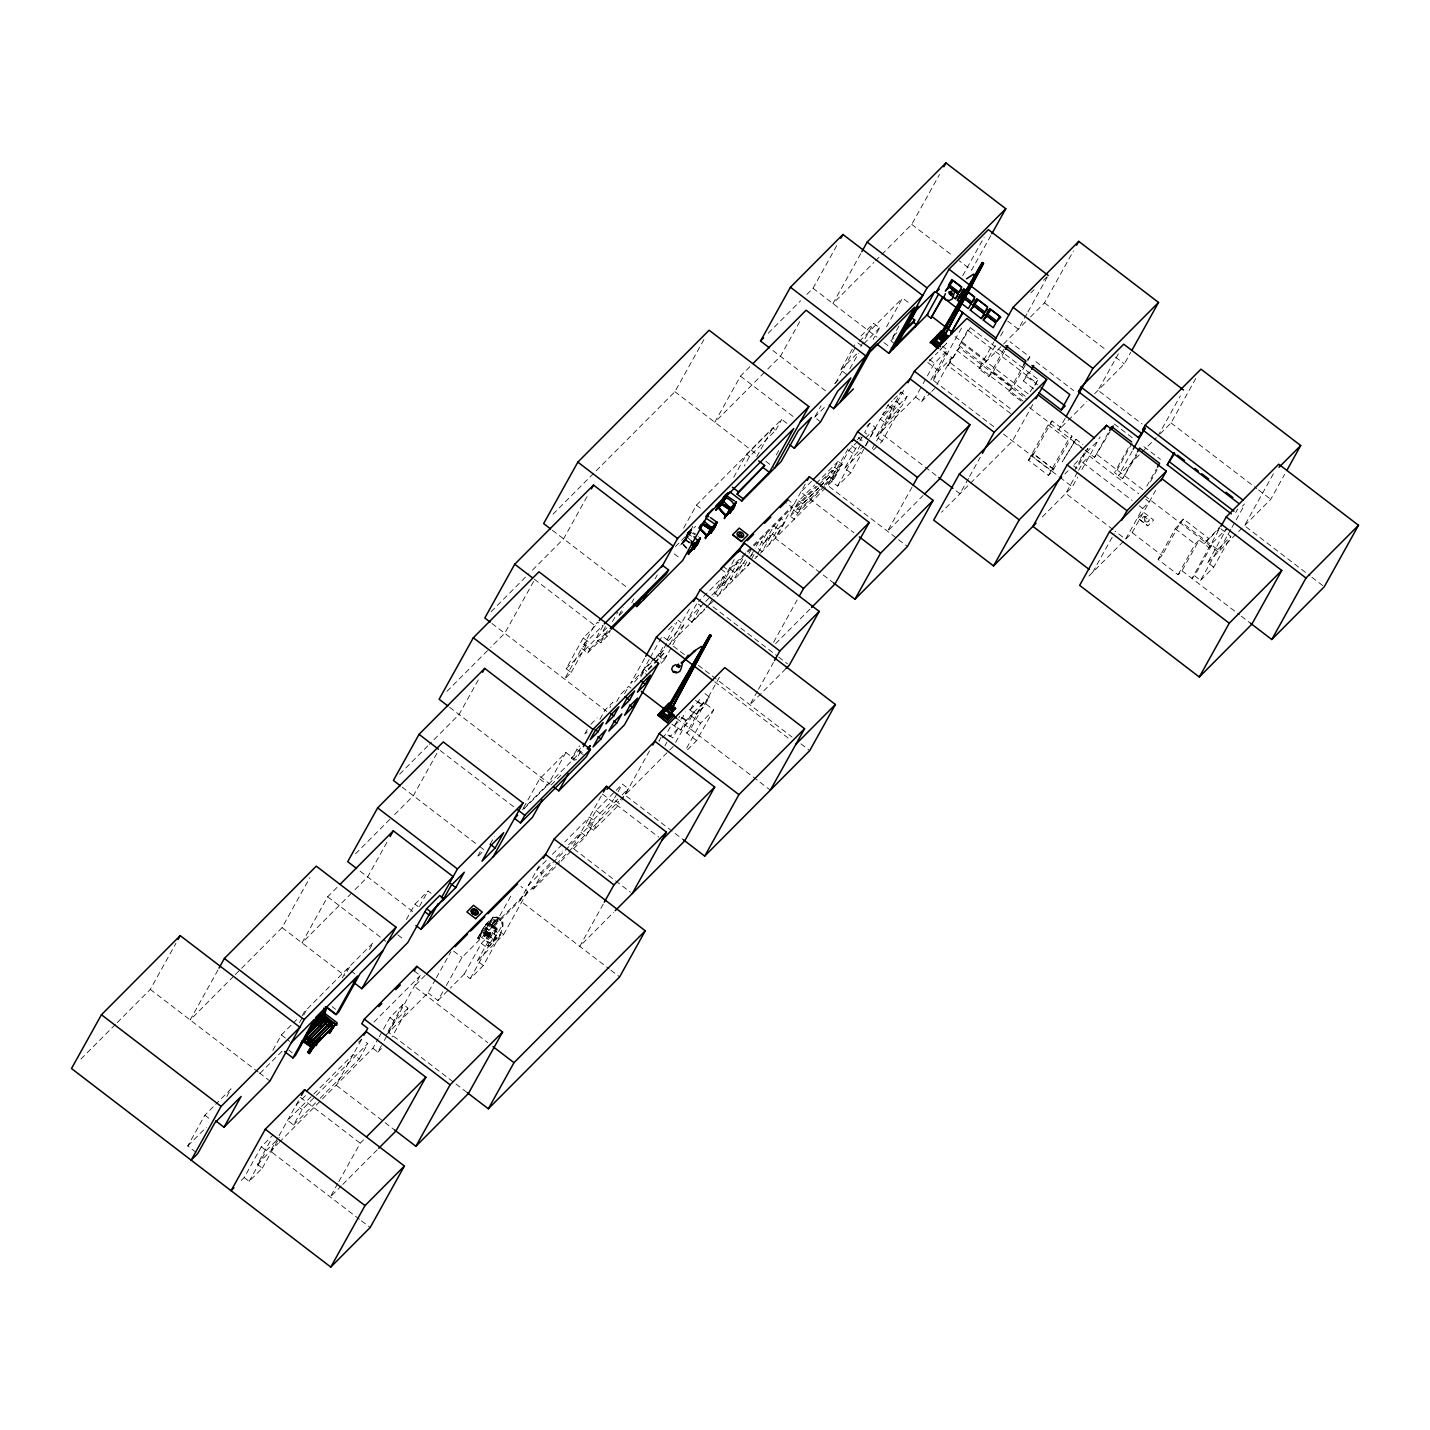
<?xml version="1.0" encoding="UTF-8"?>
<svg xmlns="http://www.w3.org/2000/svg" width="1430" height="1430" viewBox="0 0 1430 1430"><rect width="100%" height="100%" fill="white"/><g stroke="black" fill="none" stroke-linecap="round" stroke-linejoin="round"><path stroke-width="0.75" stroke-dasharray="5 3.75" d="M477.674 938.205L485.61 924.459L491.366 927.284L491.723 924.352L497.729 918.328L491.294 923.887L487.845 923.137L484.949 925.138L477.674 938.205L478.693 938.992L480.855 935.613L479.837 934.845L485.843 928.803L486.861 929.589L485.36 932.288L484.341 931.502L493.171 916.844C508.437 915.933 503.432 932.825 495.227 939.85L494.226 939.081L496.389 935.703L487.523 928.91L486.861 929.589M492.689 923.101L495.638 921.027L493.582 923.512M491.366 927.284L497.372 921.242L497.729 918.328M502.52 926.765L501.662 921.546M687.723 532.764L686.507 535.642A85.174 57.665 46.2 0 1 679.822 545.795L685.739 538.431L689.51 529.493M690.726 530.369L692.817 526.312M690.708 529.904C693.353 527.777 687.991 532.532 690.887 529.511M691.351 540.987L686.829 536.661L688.116 533.015M691.566 529.082L690.35 531.96A85.174 57.665 46.2 0 1 683.647 542.113L683.665 542.113M691.941 529.35L685.488 540.558M682.092 543.275L689.51 551.194M682.521 543.472L686.132 539.861L683.772 542.667M117.189 1022.629L150.275 989.399L175.926 943.3M217.968 969.987L190.172 1019.948L233.769 976.118M241.563 968.307L282.068 927.605L309.863 877.663M196.071 1152.294L187.759 1145.931L204.865 1115.203L214.143 1105.89M337.051 887.369L327.667 896.789L302.016 942.888L352.03 892.642M226.852 1096.506L231.124 1088.82L215.68 1104.335M386.904 842.359L367.653 876.93L353.585 891.069M436.865 753.449L413.359 795.724L393.036 816.137M478.299 679.929L459.048 714.5L429.358 744.333M533.622 581.42L504.736 633.275L490.687 647.415M272.808 1050.335L281.353 1034.98L296.671 1019.59M587.087 496.603L563.563 538.878L530.494 572.107M302.195 1015.729L304.34 1011.886L373.266 942.638L368.976 950.324M299.478 1022.7L302.677 1016.944M303.75 1015.014L306.967 1009.258M342.306 977.977L347.651 968.36M347.079 971.488L350.279 965.733M552.999 514.174L674.906 391.695L704.847 337.909M241.277 1180.447L244.19 1177.516L261.297 1146.788L272.969 1135.062M244.19 1177.516L249.178 1181.341L262.316 1168.149L257.329 1164.324L271.217 1139.352M249.178 1181.341L266.284 1150.596L275.043 1141.801M277.938 1137.69L270.449 1151.132L359.681 1219.468M279.011 1135.777L299.317 1099.277M262.316 1168.149L279.422 1137.404M406.37 919.526L414.932 904.171L428.053 890.979L431.377 893.518M320.106 1098.294L359.18 1059.04L353.21 1054.464L287.555 1120.405L293.543 1124.981L302.105 1109.626L367.742 1043.668L363.256 1040.236M419.508 906.352L428.053 890.979M583.261 637.941L588.248 641.766L581.688 648.362L564.582 679.089L571.142 672.493L566.155 668.686L583.261 637.941L598.812 622.318M361.415 1039.699L336.104 1085.191L395.931 1131.005M581.688 648.362L587.676 652.938L589.803 649.095L583.833 644.519L594.523 625.303L597.669 622.139M571.142 672.493L588.248 641.766M359.18 1059.04L367.742 1043.668M749.838 366.724L740.472 376.144L714.803 422.243L764.818 371.997M603.192 625.553L595.702 639.013L600.689 642.821L607.25 636.225L610.467 630.469M480.212 851.637L477.012 857.41L484.305 850.081L478.943 845.952M605.48 626.644L602.262 632.418L607.25 636.225M279.19 1142.373L372.855 1048.262L378.199 1038.663M379.272 1036.732L382.471 1030.976M383.544 1029.046L389.961 1017.534L403.099 1004.343L408.086 1008.15L392.034 1036.965M600.689 642.821L608.179 629.379M612.451 621.692L617.796 612.094M490.132 844.218L494.423 836.532M619.011 615.097L623.283 607.41M388.12 1031.227L403.099 1004.343M414.271 970.988L420.259 975.582L388.603 1032.442L468.397 1093.521M372.855 1048.262L377.842 1052.087L383.186 1042.47M384.259 1040.557L387.459 1034.784M388.531 1032.871L394.948 1021.342L408.086 1008.15M631.81 602.727L633.937 598.884M523.612 807.682L539.646 778.867L565.905 752.484L575.879 760.117L582.296 748.605M806.842 294.473L813.009 288.27L837.605 244.083M655.119 578.828L657.246 574.985M683.611 528.171L696.428 505.13L781.763 419.383L786.893 423.316M799.692 321.714L780.44 356.302L766.373 370.424M385.993 1035.07L427.999 992.867L435.292 979.765M436.329 977.906L450.897 951.701M565.905 752.484L548.798 783.229L522.54 809.595M690.726 532.246A85.442 57.843 46.2 0 1 685.953 540.111L682.128 543.775A85.442 57.843 46.2 0 0 686.9 535.91L687.044 535.785M574.324 760.456L571.339 758.168L579.615 745.781M587.247 729.586L584.155 735.109L587.319 731.946M427.999 992.867L437.973 1000.5L445.266 987.397M446.303 985.538L461.926 957.474L527.563 891.516L520.913 886.439M337.784 1183.504L330.294 1196.964L341.234 1185.971M338.839 1181.591L360.235 1143.178L364.918 1138.459M571.339 758.168L579.204 750.25L583.315 742.885M733.697 477.28L746.532 454.24L772.79 427.856L775.775 430.144L749.517 456.528L744.172 466.126M480.391 934.13L484.573 926.604L489.918 921.242M599.921 719.29L605.051 710.067L612.934 702.148L609.841 707.689M478.693 938.992L486.7 925.174C500.143 924.316 493.797 940.404 487.558 945.766L488.56 946.553C496.711 939.582 500.411 923.154 485.843 924.209M860.753 253.593L832.957 303.535L873.927 262.387M484.341 931.502L492.295 917.756M485.36 932.288L493.279 918.596L495.12 917.47M464.232 974.116L481.338 943.389L494.458 930.197L500.446 934.773L483.34 965.518L470.202 978.71L464.232 974.116L450.325 988.094M616.705 701.612L620.799 694.247L628.682 686.328L631.667 688.617M483.34 965.518L477.352 960.942L503.61 934.559L493.636 926.926L512.387 893.25M624.57 693.711L628.682 686.328M644.626 658.283L630.737 683.254L665.683 648.148M756.756 456.671L772.79 427.856M477.352 960.942L494.458 930.197M634.509 682.092L644.429 670.491L639.299 679.715M487.558 945.766L489.721 942.406L490.74 943.174L496.728 937.15L495.727 936.382M470.202 978.71L487.326 947.965L500.446 934.773M775.775 430.144L781.763 419.383M649.238 659.373L642.553 671.385L647.039 674.817M650.328 657.425L657.889 643.822M658.98 641.873L662.215 636.046L668.203 640.622L657.514 659.838M494.226 939.081L502.145 925.389L502.27 922.94M539.146 865.954L519.894 900.543L609.126 968.861M662.823 647.433L658.3 655.566L664.289 660.142L661.143 663.306M667.167 639.657L676.891 622.157M503.61 934.559L527.563 891.516M654.708 663.466L663.86 653.242L666.845 655.53L660.553 661.858M550.067 863.452L528.457 885.17L533.444 888.995L541.988 873.623L594.505 820.856L589.518 817.048L564.814 841.877M689.367 609.109L670.116 643.697L684.309 654.547M776.293 454.972L779.493 449.199M664.289 660.142L683.951 624.803L677.981 620.209M704.436 609.841L692.084 622.247L688.098 619.19L697.071 603.067M881.792 254.469L911.732 224.403L939.528 174.46M692.084 622.247L701.058 606.123L698.394 604.086M601.279 795.92L572.411 847.775L630.487 892.249M723.33 576.683L714.356 592.824L718.343 595.881L727.316 579.74L723.33 576.683L698.609 601.512M709.512 604.121L713.784 596.435M714.857 594.523L735.503 557.396M846.703 374.481L840.715 369.905L854.622 344.934M820.588 421.904L814.6 417.31L821.017 405.798M616.991 793.668L613.792 799.442L619.762 804.018L593.522 830.401L587.533 825.825L596.078 810.452L614.614 791.827M721.989 584.799L730.551 569.426L734.537 572.483L725.993 587.855L721.989 584.799L729.211 577.541L737.773 562.169L741.759 565.225L733.215 580.598L729.211 577.541M835.46 383.222L855.784 346.739M573.591 848.651L585.96 836.228L594.505 820.856M860.753 346.4L863.952 340.626M865.025 338.713L873.569 323.341L879.557 327.917L873.14 339.446M746.835 561.811L740.418 573.341L736.432 570.284L744.994 554.929M849.903 368.726L858.465 353.353M593.522 830.401L602.066 815.029L620.602 796.403M736.432 570.284L743.654 563.027L747.944 555.358M748.998 553.428L752.216 547.672M618.064 791.755L622.336 784.069L628.324 788.645L621.907 800.174M750.875 555.787L755.147 548.101M756.22 546.171L759.437 540.415L763.423 543.472L755.934 556.913M754.057 554.554L747.64 566.083L743.654 563.027M765.318 541.273L773.88 525.9L777.866 528.957L769.304 544.329L765.318 541.273L772.54 534.016L781.102 518.643L785.088 521.7L776.526 537.072L772.54 534.016M649.524 750.839L624.928 795.026L684.755 840.84M886.511 326.862L902.562 298.048L909.391 303.285M770.645 536.214L762.083 551.587L758.097 548.53L766.659 533.158L770.645 536.214L763.423 543.472M660.946 737.576L658.908 741.258L666.773 733.34L670.885 725.975M805.251 484.073L775.149 538.181L834.977 583.994M824.467 486.218L797.672 513.12L794.258 519.269L790.272 516.212L793.686 510.063L817.317 486.325M819.873 489.471L799.388 510.045L795.402 506.989L798.816 500.84L814.582 485.02M689.153 709.441L693.657 712.873L688.509 722.096L680.644 730.015L674.656 725.439L679.786 716.216M664.879 745.834L666.934 742.152M895.234 344.255L890.747 340.823L899.738 324.681M674.656 725.439L682.539 717.52L685.614 711.979M799.388 510.045L802.802 503.896L818.568 488.077M671.903 724.134L677.892 728.71L672.761 737.934L666.773 733.34M704.919 693.622L709.405 697.053L704.275 706.277L696.392 714.178L690.404 709.602L694.515 702.237M680.644 730.015L685.774 720.792L693.657 712.873M675.639 742.385L690.619 715.483L703.739 702.291L713.713 709.924L696.607 740.669L686.4 750.929M690.404 709.602L698.287 701.683L701.361 696.16M696.392 714.178L701.522 704.972L709.405 697.053M696.607 740.669L686.632 733.036L703.739 702.291M820.194 486.146L829.65 476.637L833.064 470.488L837.068 473.545L833.636 479.694L754.861 558.826M822.178 480.087L834.78 467.413L838.212 461.282L842.199 464.321L838.767 470.47L821.446 487.88M719.433 677.212L690.565 729.068L686.632 733.036M847.972 448.913L827.666 485.414L896.807 538.359M857.714 441.477L848.955 450.253L831.599 481.463L837.587 486.039L850.707 472.847L864.828 447.501M686.686 748.087L700.575 723.115L713.713 709.924M850.707 472.847L844.737 468.271L858.84 442.925M859.931 440.976L862.093 437.08L859.18 440.011M870.638 437.044L875.768 427.82L869.798 423.244L864.667 432.468L867.653 434.756M603.263 904.1L579.74 946.356L613.72 912.215M837.587 486.039L854.943 454.847L863.702 446.053M860.592 444.694L857.517 450.236L851.529 445.66M865.239 445.963L869.529 438.277M870.602 436.365L880.219 419.062L893.339 405.87L899.327 410.464L882.221 441.191L879.307 444.122M893.75 399.381L901.043 392.052L907.031 396.628L901.901 405.852L888.763 419.044L882.775 414.45L887.923 405.244L892.284 400.847M865.901 445.552L868.082 441.656L865.168 444.587M962.712 275.722L984.108 237.309M882.221 441.191L876.233 436.615L893.339 405.87M882.775 414.45L895.913 401.276L901.043 392.052M903.706 390.39L880.183 432.664L940.011 478.478M872.3 448.627L875.5 442.853M876.572 440.941L886.207 423.655L899.327 410.464M888.763 419.044L893.893 409.82L907.031 396.628M990.811 235.646L971.578 270.216L959.244 260.778M773.612 642.249L797.136 599.992M876.233 436.615L915.629 397.04L922.046 385.528M923.101 383.598L926.318 377.842M927.391 375.911L934.398 363.292L947.536 350.118L942.549 346.292M757.382 691.334L749.91 704.775L786.143 668.382M758.454 689.403L773.416 662.519M930.894 380.023L947.536 350.118M961.568 328.024L932.7 379.897L994.744 427.409M915.629 397.04L921.599 401.633L926.962 392.017M933.361 380.505L938.723 370.888L951.844 357.697L940.869 349.295M936.882 384.599L951.844 357.697M1010.617 413.538L948.019 365.597L959.208 347.597L1027.026 399.524M1025.221 396.217L959.137 345.631L967.699 330.259L970.327 327.613L1038.144 379.54L1034.927 385.314M948.019 365.597L959.208 347.597M959.137 345.631L970.327 327.613M912.09 487.04L887.494 531.227L923.029 495.549M1004.575 351.333L992.813 372.479L988.863 376.43L978.889 368.797L993.868 341.895M995.334 345.506L986.771 360.878L950.861 333.387M1000.678 335.907L1003.878 330.151M988.863 376.43L1005.969 345.685M1026.829 313.849L1018.285 329.222L1007.721 321.142M1027.902 311.937L1048.226 275.436M1030.476 316.977L1044.543 302.838L1073.412 250.983M1021.074 401.079L1008.811 391.695L1023.773 364.811M1008.811 391.695L1012.744 387.745L1026.651 362.773M1027.723 360.843L1029.85 357L1009.92 341.734M968.521 478.371L959.959 493.743L954.632 489.668M969.576 476.458L980.283 457.243M1033.693 388.835L1023.344 380.916L1029.761 369.387M1023.344 380.916L1030.494 371.192M1030.172 391.784L1038.144 379.54M1032.782 404.493L1012.476 440.994L941.584 512.208M1028.474 460.21L1048.154 424.871L1052.087 420.921L1072.035 436.186L1052.373 471.525L1048.422 475.493L1028.474 460.21L1032.424 456.259L1052.087 420.921M1033.014 453.632L1031.727 455.938L1033.711 453.954L1053.642 469.219L1051.676 471.203L1052.963 468.897L1033.014 453.632L1031.048 455.598L1050.996 470.881L1052.963 468.897M1065.1 418.346L1058.683 429.876L1066.548 421.957M1048.422 475.493L1068.103 440.136L1072.035 436.186M1118.385 353.818L1098.061 390.319L1142.07 423.995M1076.021 439.242L1062.275 461.854L1076.021 439.242L1082.868 444.48M1094.629 393.768L1124.32 363.935L1130.737 352.406M1074.252 471.024L1084.351 452.863M1077.505 472.257L1065.743 493.404L1113.273 529.779M1078.578 470.345L1082.85 462.659L1089.428 456.063L1138.691 493.797M1042.309 516.945L1072.303 486.808L1077.666 477.191M1081.938 469.505L1100.117 436.865M1029.439 407.496L1094.576 457.368L1109.555 430.484M1094.576 457.368L1110.038 431.681M1136.886 454.972L1122.496 478.746L1114.524 472.633L1130.558 443.818M1132.113 443.103L1117.152 470.005L1114.524 472.633M1132.203 451.111L1118.51 475.69L1156.334 437.705M1122.496 478.746L1136.403 453.775M1157.907 436.132L1180.358 395.788M1160.213 433.791L1171.027 422.94L1196.696 376.841M1092.77 572.179L1114.149 533.765M1146.735 486.343L1156.352 469.04M1150.417 481.785L1157.907 468.325M1145.734 499.195L1149.255 501.876L1142.695 508.472L1125.589 539.217L1115.025 531.12M1137.869 518.214L1143.696 512.333L1153.635 520.055L1147.843 525.865L1137.869 518.214L1147.897 525.775M1088.909 576.058L1132.149 532.621L1155.672 490.365M1211.728 545.062L1194.622 575.79L1200.592 580.383L1217.699 549.638L1211.728 545.062L1209.101 547.69L1199.127 540.057L1182.02 570.802L1178.07 574.753L1158.121 559.488L1175.245 528.743L1183.504 519.072L1208.439 538.163L1206.741 541.237M1158.121 559.488L1162.072 555.519L1180.894 521.718L1183.504 519.072M1178.07 574.753L1195.176 544.026L1199.127 540.057M1200.592 580.383L1213.73 567.192L1230.837 536.447L1219.862 528.045L1191.994 578.435L1194.622 575.79M1213.73 567.192L1207.742 562.598L1226.565 528.796L1210.799 544.615L1180.894 521.718M1235.699 512.548L1237.647 509.044M1230.873 529.35L1218.253 552.052L1144.215 495.37M1231.927 527.473L1235.091 521.789M1236.146 519.894L1244.565 504.772M1273.379 473.813L1244.493 525.668L1310.094 575.897M1207.742 562.598L1270.752 499.302L1284.658 474.331M488.291 935.309L487.773 932.11L489.435 932.807L489.954 936.007L486.397 934.541L488.452 931.86L490.258 932.628L487.809 935.363M689.314 530.888L688.098 532.192L689.01 531.942M689.278 531.138L687.991 532.514A85.085 57.593 46.2 0 1 680.09 545.545L679.822 545.795M689.689 531.156L688.366 532.782M689.671 531.388L690.368 530.458M491.098 611.683L528.903 573.698M768.232 333.262L800.657 300.675M80.956 1059.04L115.616 1024.22M446.911 691.369L489.114 648.988M875.5 260.814L880.219 256.059M399.649 774.166L427.785 745.906M860.967 335.996L873.569 323.341M859.448 341.341L902.562 298.048M235.342 974.563L240.008 969.862M355.516 853.817L391.463 817.71M863.809 343.754L879.557 327.917M840.715 369.905L856.463 354.068L859.466 356.374M834.637 383.651L839.017 379.254M675.443 546.546L695.641 526.24M583.833 644.519L602.727 625.518M893.321 336.211L897.915 331.599M814.6 417.31L826.272 405.584M890.747 340.823L893.822 337.748M566.155 668.686L606.928 627.716M619.297 615.293L624.034 610.538M589.803 649.095L607.142 631.685M587.676 652.938L609.734 630.791M940.332 349.617L946.803 343.129L939.903 350.386M929.196 361.021L937.955 352.227M811.614 481.213L800.8 492.063L853.996 532.8M866.866 426.176L869.798 423.244M857.356 439.796L860.288 436.865M668.525 629.718L674.817 623.373M745.513 553.035L728.317 570.32L722.347 565.726M747.086 551.462L751.769 546.76M753.324 545.188L793.972 504.361L787.984 499.785M743.546 556.377L726.619 573.394L720.631 568.8M747.872 552.016L792.256 507.435L786.268 502.86M816.155 483.429L838.212 461.282M795.402 506.989L815.887 486.415M818.889 484.734L833.064 470.488M865.561 438.081L875.768 427.82M790.272 516.212L818.621 487.719M688.098 619.19L705.079 602.137M705.687 601.458L727.316 579.74M734.537 572.483L741.759 565.225M748.98 557.968L753.306 553.625M777.866 528.957L785.088 521.7M820.141 486.486L842.199 464.321M668.203 640.622L683.951 624.803M826.04 484.627L837.068 473.545M654.851 657.997L643.84 669.079L646.825 671.367M656.442 656.424L659.587 653.26L662.573 655.548M666.827 647.004L704.775 608.876M706.062 607.589L710.764 602.852M717.038 596.542L750.142 563.295M844.737 468.271L863.112 449.806M710.621 603.639L715.25 598.973M590.876 724.313L597.168 717.985M648.112 669.061L652.831 664.324M654.404 662.734L663.86 653.242M648.398 669.794L653.117 665.039M873.462 449.985L877.841 445.588M921.599 401.633L930.358 392.839M931.824 391.373L934.737 388.442M1030.887 292.846L1034.033 289.682M1043.489 280.191L1046.635 277.027M187.759 1145.931L206.295 1127.323M259.974 1073.394L283.14 1050.12M523.898 808.969L580.169 752.43L583.154 754.736M551.176 784.945L555.805 780.297M557.343 778.742L561.99 774.095M978.889 368.797L1028.903 318.55M1027.24 359.645L1029.85 357M373.927 1022.128L420.259 975.582M305.484 1095.612L296.117 1105.033L302.105 1109.626M358.626 1042.238L361.754 1039.092M425.211 975.332L414.271 986.325L487.755 1042.595M546.278 860.485L537.001 869.798L541.988 873.623M552.445 854.282L563.259 843.432M616.169 790.272L622.336 784.069M677.892 728.71L670.009 736.629L665.522 733.179M485.61 924.459L491.616 918.435L497.372 921.242M493.171 916.844L492.51 917.524L496.46 917.56M556.252 857.249L562.437 851.029M568.604 844.826L580.973 832.421L585.96 836.228M587.533 825.825L613.792 799.442M480.855 935.613L480.194 936.293L489.06 943.067L489.721 942.406M495.638 921.027L490.794 925.693L487.934 924.281L492.188 920.026L495.048 921.421M293.543 1124.981L318.55 1099.867M622.139 794.865L628.324 788.645M486.397 933.129L483.983 935.56L485.574 936.775L487.988 934.344M257.329 1164.324L278.26 1143.285M493.636 926.926L555.43 864.846M556.199 864.06L567.782 852.441M568.711 851.494L618.761 801.211M620.298 799.674L673.494 746.228M775.596 643.661L809.97 609.109M533.444 888.995L559.702 862.612M561.239 861.057L572.054 850.189M377.842 1052.087L382.221 1047.689M437.973 1000.5L448.788 989.632M1068.139 420.384L1086.818 401.616M342.789 1184.398L377.18 1149.845M1085.37 451.04L1087.998 448.394L1076.879 468.379L1073.465 465.769M1064.885 473.938L1068.031 470.774M1074.341 464.446L1097.972 440.69M1221.578 524.971L1204.114 543.883L1219.862 528.045M1242.33 506.166L1244.529 503.968M1217.699 549.638L1230.837 536.447M686.918 536.018L691.584 531.62L695.57 533.98M690.833 532.282L698.609 536.715M686.025 540.2L691.637 543.364M685.649 540.469L691.262 543.918M495.495 917.22L499.374 918.99L501.894 922.118M685.828 540.093L689.707 542.524M690.44 533.908L688.867 534.159L691.87 536.518M497.3 917.863L500.661 920.437M691.691 529.601L691.298 529.35A85.085 57.593 46.2 0 1 683.397 542.363M1044.543 302.838L1106.588 350.35M1115.454 357.143L1124.32 363.935M911.732 224.403L952.219 255.398M1171.027 422.94L1256.756 488.577M1258.507 489.918L1270.752 499.302M1035.838 361.593L1073.733 390.605M1114.31 423.995L1134.258 439.26M1143.893 446.643L1160.517 459.37M1311.882 577.255L1324.287 586.765M967.699 330.259L1035.517 382.185M1027.294 376.948L1037.626 384.867M961.764 342.986L1029.582 394.912M992.813 372.479L1012.744 387.745M1097.203 454.722L1143.41 490.115M956.581 350.243L1024.398 402.152M1073.412 441.87L1083.654 449.735M1048.154 424.871L1068.103 440.136M1175.245 528.743L1195.176 544.026M1082.85 462.659L1132.131 500.393M1139.174 505.773L1142.695 508.472M950.646 362.97L1011.511 409.57M929.429 359.484L934.398 363.292M927.748 362.487L938.723 370.888M813.009 288.27L876.965 337.23M883.937 342.574L891.033 348.008M1003.377 434.023L1059.022 476.619M1059.934 477.334L1072.303 486.808M1132.149 532.621L1162.072 555.519M1182.02 570.802L1239.506 614.811M1241.258 616.169L1251.822 624.249M857.911 342.896L864.757 348.134M895.913 401.276L901.901 405.852M887.923 405.244L893.893 409.82M880.219 419.062L886.207 423.655M772.915 350.529L826.2 391.337M858.161 437.58L862.648 441.012M848.955 450.253L854.943 454.847M740.472 376.144L793.257 416.577M834.78 467.413L838.767 470.47M829.65 476.637L833.636 479.694M898.576 539.718L907.442 546.51M674.906 391.695L757.149 454.669M765.837 461.318L774.649 468.057M746.532 454.24L749.517 456.528M798.816 500.84L802.802 503.896M793.686 510.063L797.672 513.12M696.428 505.13L701.558 509.044M674.191 553.839L679.322 557.772M713.016 606.821L776.883 655.709M778.653 657.067L787.519 663.86M552.373 530.298L627.609 587.909M698.394 665.343L792.059 737.058M800.907 743.832L809.738 750.589M714.714 681.806L790.719 740.007M698.287 701.683L704.275 706.277M695.534 700.378L701.522 704.972M534.248 579.15L594.523 625.303M690.619 715.483L700.575 723.115M682.539 717.52L688.509 722.096M681.288 717.36L685.774 720.792M676.676 718.45L770.359 790.164M491.884 623.444L606.821 711.443M579.204 750.25L582.207 752.538M576.469 748.945L582.457 753.521M602.352 793.99L658.676 837.122M596.078 810.452L602.066 815.029M449.663 707.314L549.978 784.123M539.646 778.867L547.958 785.231M440.208 750.536L514.21 807.181M402.152 787.144L477.388 844.755M610.878 970.201L619.619 976.904M485.002 930.841L486.021 931.609M494.887 938.402L495.906 939.188M478.335 937.544L479.354 938.312M488.22 945.105L489.239 945.874C495.924 940.833 499.946 926.64 491.723 924.352M481.338 943.389L487.326 947.965M414.932 904.171L418.257 906.709M360.11 871.174L413.413 911.965M453.614 951.111L461.926 957.474M397.826 934.898L404.476 939.993M327.667 896.789L385.743 941.244M350.976 970.916L355.963 974.724M282.068 927.605L344.898 975.725M389.961 1017.534L394.948 1021.342M332.225 1006.684L335.55 1009.24M281.353 1034.98L289.664 1041.344M288.896 1050.21L292.221 1052.766M300.389 1097.346L360.235 1143.178M150.275 989.399L258.222 1072.053M259.384 1072.947L269.948 1081.026M361.433 1220.809L370.191 1227.494M261.297 1146.788L266.284 1150.596M204.865 1115.203L211.515 1120.298M686.936 547.958L682.718 543.364M686.472 548.441L682.074 543.311M1144.822 516.909L1144.465 520.359L1148.219 519.501L1144.822 516.909M489.435 934.541L488.166 937.454L489.9 938.455L491.169 935.542L489.435 934.541M483.715 932.539L483.108 933.862L487.273 935.935L487.862 934.612L483.715 932.539M1148.916 520.967L1148.862 521.038A3.557 2.556 29.1 0 1 1143.106 520.091A3.557 2.556 29.1 0 1 1145.573 516.409A3.557 2.556 29.1 0 1 1148.862 521.038M487.898 934.97L486.075 938.134L487.719 939.278L489.525 936.114L487.898 934.97M490.007 936.15L487.541 938.813L489.06 940.136L491.545 937.472L490.007 936.15M493.314 925.532L491.455 926.926L495.352 929.893L497.211 928.499L493.314 925.532M493.422 925.979L492.456 926.694L495.656 929.142L496.621 928.428L493.422 925.979M485.986 932.896L484.126 934.29L488.023 937.276L489.882 935.881L485.986 932.896M486.093 933.343L485.127 934.076L488.309 936.507L489.275 935.792L486.093 933.343M488.166 934.934L484.162 935.828L485.092 937.258L489.096 936.364L488.166 934.934M487.451 931.842L485.7 932.038L487.38 935.721L489.132 935.524L487.451 931.842M490.472 932.986L487.29 933.325L491.759 934.076L490.472 932.986M486.7 932.521L484.699 932.61L485.288 935.917L487.29 935.846L486.7 932.521"/><path stroke-width="1.5" d="M940.904 333.244L941.405 330.902L948.036 335.996L942.692 340.697L940.422 344.773L935.202 340.769L933.2 341.234L932.646 342.235L938.455 346.686M711.068 635.546L672.386 707.814L669.866 707.653L669.347 705.49L709.459 635.367L710.799 635.17L672.636 706.76L672.493 709.816L668.561 709.566L667.327 707.814L668.078 705.562L671.868 705.651M672.636 706.76L672.833 709.209L671.028 709.78L667.667 707.207L672.69 701.236M672.493 709.816L673.226 707.564M709.852 635.474C712.122 638.048 708.976 634.562 709.316 635.903L667.327 707.814M939.76 335.46C939.099 332.118 945.605 332.654 940.511 333.226L939.76 335.46L943.121 338.034L944.908 337.462L945.659 335.21L944.283 333.297M945.069 334.406L945.248 336.854L943.46 337.426L940.1 334.852L981.874 263.013L983.232 262.816L945.069 334.406L944.908 337.462M983.5 263.192C982.66 266.57 980.98 260.975 983.536 263.656M954.811 291.523L952.255 298.995L949.163 300.55L945.534 299.692L944.086 296.654L945.409 293.74M710.585 636.046L670.688 710.388M982.767 262.637L941.762 333.136L942.281 335.299L944.801 335.46L983.411 263.567L943.121 338.034M693.318 546.725A25.74 17.428 46.2 0 1 690.136 551.837A9.045 6.113 46.2 0 0 689.01 553.642L688.366 553.642A9.492 6.417 46.2 0 1 689.546 551.748A25.293 17.124 46.2 0 0 693.014 545.509L694.444 543.168L695.731 543.328M688.599 554.429L688.76 553.893A9.045 6.113 46.2 0 1 689.886 552.087A25.74 17.428 46.2 0 0 693.067 546.975L693.657 545.527M698.841 539.914A25.293 17.124 46.2 0 1 695.373 546.171A9.492 6.417 46.2 0 0 694.194 548.048L694.337 548.548A9.045 6.113 46.2 0 1 695.463 546.743A25.74 17.428 46.2 0 0 698.626 541.63L700.271 537.823M694.176 549.102L694.587 548.298A9.045 6.113 46.2 0 1 695.713 546.51A25.74 17.428 46.2 0 0 698.895 541.38M710.102 529.457A25.293 17.124 46.2 0 1 707.421 534.856L706.635 535.714A9.492 6.417 46.2 0 0 705.33 538.055L705.205 537.841A9.492 6.417 46.2 0 1 706.366 535.964A25.293 17.124 46.2 0 0 709.852 529.708L711.264 527.366L709.888 531.174A25.74 17.428 46.2 0 1 706.706 536.286A9.045 6.113 46.2 0 0 705.58 538.091M705.437 538.645L705.848 537.841A9.045 6.113 46.2 0 1 706.956 536.053A25.74 17.428 46.2 0 0 710.138 530.923L710.478 529.726M715.322 525.328A25.293 17.124 46.2 0 1 712.194 530.369A9.492 6.417 46.2 0 0 711.032 532.246L710.639 532.961A9.492 6.417 46.2 0 1 711.943 530.619L712.748 529.761A25.293 17.124 46.2 0 0 715.411 524.363L716.841 522.022L715.465 525.829A25.74 17.428 46.2 0 1 712.283 530.941A9.045 6.113 46.2 0 0 711.157 532.747M710.996 533.301L711.407 532.496A9.045 6.113 46.2 0 1 712.533 530.709M715.715 525.579L716.055 524.381M724.545 518.661L724.688 518.107A9.045 6.113 46.2 0 1 725.814 516.302A25.74 17.428 46.2 0 0 728.996 511.189L729.604 509.741M734.788 504.147A25.293 17.124 46.2 0 1 731.302 510.385A9.492 6.417 46.2 0 0 730.14 512.28L730.265 512.762A9.045 6.113 46.2 0 1 731.391 510.975A25.74 17.428 46.2 0 0 734.573 505.845L735.95 502.055L734.52 504.379A25.293 17.124 46.2 0 1 731.856 509.777L725.564 515.89L718.003 507.525M730.104 513.316L730.516 512.53A9.045 6.113 46.2 0 1 731.642 510.725A25.74 17.428 46.2 0 0 734.823 505.594M301.408 1042.363L300.121 1046.528L302.481 1041.29M321.035 1016.676L322.286 1012.565M318.515 1024.881L320.302 1026.257L325.414 1009.598L323.788 1008.15M322 1016.373L322.376 1018.607L322 1016.373L313.17 1025.238L316.566 1018.321M323.859 1010.474L324.395 1008.776L325.307 1009.312L313.009 1022.825M710.799 635.17L704.239 647.147M983.232 262.816L965.876 294.294M723.669 496.979L722.454 499.856A85.174 57.665 46.2 0 1 715.769 510.01L720.094 505.273L725.636 495.37M727.602 492.993L726.279 496.192A85.174 57.665 46.2 0 1 719.594 506.345L719.344 506.577A85.085 57.593 46.2 0 0 727.244 493.565L725.797 494.762L726.851 494.208M726.19 495.012L724.313 496.997M310.864 1028.116L313.206 1021.646M312.258 1025.131L313.438 1021.896M311.686 1026.758L314.511 1019.769M312.026 1026.955L314.868 1019.965M313.349 1025.096L315.726 1018.625M313.706 1025.274L316.227 1018.124M317.389 1016.962L315.369 1023.594L318.229 1016.641M315.369 1023.594L317.728 1017.141M319.069 1015.282L317.031 1021.932L319.569 1014.782M318.962 1016.39L317.531 1021.431M317.031 1021.932L319.909 1014.96M320.141 1015.229L318.693 1020.251L321.232 1013.101M318.693 1020.251L321.571 1013.28M321.804 1013.548C316.781 1025.793 324.896 1011.922 322.394 1011.922M320.374 1018.571L322.894 1011.421M708.779 513.549L707.546 516.445M724.045 497.247L722.829 500.143A85.442 57.843 46.2 0 1 718.075 507.99C719.29 499.964 730.784 506.756 731.213 511.118M727.888 493.565L724.992 499.481M695.266 546.904L691.637 543.364M712.104 531.102L711.747 530.083M721.757 504.307L731.517 510.582L728.728 513.459L731.052 510.439M330.098 1022.7L328.578 1020.68L306.735 1043.042L308.594 1044.311L330.688 1022.146L332.529 1023.415L330.348 1022.897L313.438 1039.878M308.594 1044.311L330.437 1021.95M311.025 1045.026L308.844 1044.508L311.025 1045.026L333.923 1022.289M698.805 655.959L701.916 647.826L701.272 646.449L694.068 651.15M971.238 283.605L974.348 275.49L973.687 274.095L966.501 278.796M723.401 502.091L718.325 506.989M681.574 688.098L684.809 682.253M686.972 678.356L693.443 666.648M695.606 662.751L702.076 651.043M957.242 309.899L959.405 306.002M961.55 302.088L963.713 298.191M215.68 1120.834L223.992 1127.197L241.098 1096.453L214.84 1122.836L197.733 1153.563L191.173 1160.159L221.114 1106.373L299.889 1027.24L180.216 935.613L101.441 1014.746L71.5 1068.532L330.795 1267.069L370.191 1227.494L404.404 1166.022L304.661 1089.678L265.283 1129.235L231.07 1190.707L233.984 1187.776M178.071 939.456L180.216 935.613M219.04 968.074L224.385 958.475L316.28 866.151L396.056 927.23L361.844 988.702L353.049 981.963M493.136 856.802L523.076 803.017L443.282 741.938L377.645 807.879L347.705 861.664L356.57 868.457M517.642 815.243L514.514 818.389L520.502 822.965L586.139 757.024L590.429 749.338L484.716 668.4L419.062 734.341L393.411 780.44L400.4 785.803M553.499 786.822L558.773 790.862L624.427 724.903L658.64 663.431L538.967 571.803L473.312 637.762L439.099 699.234L447.894 705.973M599.242 620.566L673.298 546.171L593.504 485.074L514.728 564.224L484.806 618.01L490.115 622.086M774.649 468.057L808.862 406.585L709.119 330.223L577.845 462.122L543.632 523.595L550.622 528.957M390.104 836.604L393.322 830.83L453.149 876.644L387.512 942.602M482.571 672.243L484.716 668.4M591.376 488.917L593.504 485.074M396.056 927.23L304.161 1019.554L269.948 1081.026L223.992 1127.197M284.606 1051.586L292.918 1057.95L314.314 1019.519L291.327 1042.613M306.824 1042.112L304.626 1041.433L306.824 1042.112L328.328 1020.502L326.541 1019.125L304.322 1041.201L326.29 1018.929L324.556 1017.445L306.109 1035.981M321.16 1020.073L321.982 1018.571L325.611 1021.252M322.018 1020.734L322.84 1019.233L307.2 1035.088M309.309 1053.553L315.512 1043.918L309.309 1053.553L307.79 1052.391L312.652 1043.65M309.238 1036.804L326.541 1019.125M307.79 1052.391L310.81 1047.815M314.028 1042.559L331.671 1024.845L333.44 1026.347L313.063 1047.689L313.027 1045.544M313.063 1047.689L314.332 1045.544M328.328 1020.502L326.129 1019.822M330.884 1026.865L332.832 1023.362M301.462 1095.434L304.661 1089.678M394.608 1129.986L415.88 1146.288L468.397 1093.521L502.609 1032.049L416.845 966.376L364.328 1019.143L361.754 1023.755L367.742 1028.331L363.899 1035.248M424.907 911.804L428.893 914.86L443.729 898.594L439.743 895.538L426.623 908.729L407.8 942.531L361.844 988.702M428.893 914.86L443.729 898.594M415.933 925.532L420.921 929.357L430.555 912.054M427.499 922.761L438.188 903.546M441.387 897.79L457.421 868.957L523.076 803.017M455.741 887.601L464.285 872.229L451.165 885.42L442.603 900.793L455.741 887.601L450.754 883.776M769.358 347.812L760.51 341.019L790.433 287.233L842.949 234.484L922.743 295.563L870.226 348.33L840.286 402.116M414.271 970.988L416.845 966.376M495.12 848.026L503.682 832.671L490.544 845.863L481.999 861.218L495.12 848.026L490.132 844.218M840.822 238.327L842.949 234.484M633.472 604.014L636.797 606.552L642.142 596.953M643.357 599.957L648.702 590.358M661.536 567.299L677.57 538.484L808.862 406.585M520.502 822.965L524.774 815.279L590.429 749.338M604.318 623.945L662.608 565.386L668.579 569.962L666.452 573.805L611.307 629.2M475.672 918.704L482.268 912.036L473.491 905.315L466.877 911.983L475.707 918.632M542.149 799.942L532.514 817.245L420.921 929.357M693.407 545.777L694.444 543.168M558.773 790.862L568.407 773.576M583.369 746.675L592.985 729.389L658.64 663.431M697.876 541.237L699.038 539.378L695.105 543.4M699.753 538.073L698.591 540.165A25.293 17.124 46.2 0 1 695.927 545.563L694.873 546.635L691.262 543.918M698.984 540.433C704.043 532.836 693.604 550.604 691.351 540.987M861.825 251.68L867.17 242.063L945.945 162.931L1005.79 208.744L991.884 233.716M724.813 498.373C727.423 496.871 734.091 502.341 733.822 505.451M588.266 749.302L590.322 745.62L587.176 748.784M598.026 731.785L603.156 722.561L595.273 730.48L590.143 739.703L598.026 731.785L595.041 729.497M714.714 525.436L714.285 523.612L705.83 518.107M715.679 524.113L716.841 522.022M645.699 656.37L656.388 637.154L695.784 597.579L835.406 704.49L809.738 750.589L704.704 856.105L683.433 839.821M715.858 505.934L729.854 491.866L741.812 501.036L743.1 498.73L737.111 494.154L738.398 491.849L764.657 465.465L758.669 460.889M600.94 739.006L606.088 729.783L598.205 737.701L593.075 746.925L600.94 739.006L597.955 736.718M613.774 715.947L618.904 706.742L611.039 714.643L605.909 723.866L613.774 715.947L610.789 713.659M729.336 509.992L730.373 507.382L728.96 509.724A25.293 17.124 46.2 0 1 725.475 515.98L728.371 513.155M734.913 504.647L736.325 502.341M616.705 723.187L621.836 713.963L613.953 721.864L608.823 731.088L616.705 723.187L613.702 720.881M629.54 700.128L634.67 690.904L626.787 698.823L621.657 708.047L629.54 700.128L625.053 696.696M543.418 858.286L554.107 839.07L606.624 786.303L666.469 832.117L632.257 893.589M737.111 494.154L764.657 465.465M306.646 1091.072L366.026 1031.405L425.872 1077.219L395.931 1131.005L378.736 1148.272M632.453 707.35L637.583 698.126L629.718 706.045L624.588 715.268L632.453 707.35L629.468 705.062M645.288 684.309L650.418 675.085L642.535 682.986L637.405 692.209L645.288 684.309L640.801 680.859M693.639 601.422L700.057 589.911L739.435 550.336L819.229 611.414L789.288 665.218L786.143 668.382M732.643 534.766L739.239 528.099L747.997 534.892L741.419 541.487L732.643 534.766L741.473 541.416M768.071 474.653L793.739 428.553L708.404 514.282L682.736 560.381L636.797 606.552M330.795 1267.069L365.007 1205.597L404.404 1166.022M943.818 166.774L945.945 162.931M720.631 568.8L744.226 543.74M789.843 444.837L794.329 448.269L811.436 417.542L798.315 430.734L781.209 461.461L741.812 501.036M603.424 792.077L606.624 786.303M738.595 551.873L743.725 542.649L809.362 476.708L869.208 522.522L834.977 583.994L811.543 607.536M676.926 666.166L678.41 664.307L679.59 666.398L678.571 667.417L676.926 666.166L678.41 664.307M678.571 667.417L680.054 665.558M415.88 1146.288L450.093 1084.816L502.609 1032.049M671.099 712.962L674.37 715.483L667.47 722.74L657.657 715.232L668.972 703.256L675.621 708.351L670.259 713.052L675.621 708.351M667.47 720.148L668.007 717.127L671.439 713.659L672.815 714.339L667.47 720.148L660.213 714.589L665.558 708.779L663.699 711.908M664.557 707.957L657.657 715.232M668.972 703.256L664.253 708.297L665.039 709.066L662.769 713.123L660.767 713.588L668.042 719.147L672.815 714.339M829.239 405.28L833.726 408.712L850.832 377.967L837.694 391.159L820.588 421.904L794.329 448.269M668.561 709.566L710.12 635.85M844.218 398.166L869.887 352.048L914.521 307.218L888.852 353.317L876.894 344.147L868.225 352.853M670.456 713.159L668.007 717.127L662.769 713.123L666.219 709.673M652.724 745.084L659.141 733.554L724.778 667.596L804.572 728.692L770.359 790.164M671.242 713.57L672.779 710.817M671.439 713.659L673.709 709.602M667.47 722.74L658.104 714.446M674.37 715.483L670.67 713.749M807.307 480.391L809.362 476.708M892.803 349.349L927.015 287.877L1005.79 208.744M918.114 306.217L911.697 317.746L914.7 320.034L913.413 322.34L899.631 336.193M896.735 345.399L916.415 310.06L934.791 291.595L915.111 326.934M852.262 441.227L857.607 431.628L910.106 378.879L969.951 424.692L940.011 478.478L924.567 493.994M995.995 338.052L936.167 292.238L949.002 269.197L988.38 229.622L1048.226 275.436M938.688 293.937L926.926 315.065L930.93 318.121L942.924 297.583M467.342 1092.717L488.345 1108.786L513.996 1062.687L645.288 930.787L545.563 854.443L426.784 973.776M604.318 902.169L613.953 884.884L666.469 832.117M952.076 282.103L945.355 291.059L949.288 287.108L959.262 294.741M948.984 284.534L951.772 279.529L961.746 287.162L958.958 292.167L948.984 284.534L952.934 280.566L961.246 286.93M930.93 318.121L942.692 296.993M949.341 293.811L950.825 291.952L952.023 294.044L951.004 295.063L949.341 293.811L950.825 291.952M951.004 295.063L952.487 293.204M907.979 382.704L914.396 371.192L966.912 318.425L1046.688 379.522L1035.999 398.72M936.632 347.883L930.519 342.092L941.047 331.546L947.679 336.622M952.005 296.153L955.329 298.691L958.1 293.704L948.144 286.072M936.543 336.39L941.405 330.902M957.331 300.229L960.102 295.224L971.077 303.625L968.289 308.63L957.331 300.229L961.264 296.26L972.239 304.661M960.96 293.686L963.731 288.699L974.706 297.1L971.935 302.088L960.96 293.686L964.892 289.736L974.295 296.94M942.316 332.636L940.171 333.834M940.976 337.212L982.267 263.12M799.281 596.149L803.553 588.463L869.208 522.522M948.036 335.996L943.317 341.019L936.686 335.943L937.472 336.711L935.202 340.769L938.652 337.319L937.973 336.425L936.114 339.554L938.455 337.212M962.622 312.258L950.861 333.387L962.873 312.866M774.488 660.589L779.833 650.99L819.229 611.414M970.291 310.149L974.223 306.199L985.198 314.6L981.266 318.55L970.291 310.149L977.012 301.194M973.919 303.625L976.708 298.62L987.665 307.021L984.895 312.026L973.919 303.625L977.87 299.656L987.272 306.86M606.981 789.342L654.869 741.24L714.696 787.054L684.755 840.84L615.258 910.66M981.266 318.55L984.037 313.545L973.061 305.162M986.039 315.083L996.013 322.715L993.224 327.72L983.25 320.07L989.971 311.132M986.879 313.545L989.667 308.558L999.642 316.191L996.853 321.178L986.879 313.545L990.829 309.595L1000.803 317.228L996.853 321.178M645.288 930.787L619.619 976.904L488.345 1108.786M704.704 856.105L738.917 794.633L804.572 728.692M913.162 485.127L917.434 477.441L969.951 424.692M994.94 339.983L1013.101 307.325L1078.756 241.366L1158.532 302.463L1131.809 350.493M833.654 582.975L854.925 599.259L880.594 553.16L933.111 500.393L853.317 439.314L813.17 479.658M1005.63 349.421L1007.775 345.577M933.111 500.393L907.442 546.51L854.925 599.259M1076.611 245.209L1078.756 241.366M1094.45 438.009L1038.126 394.877L959.369 474.027L933.701 520.127L993.546 565.94L1036.071 523.201M1023.773 364.811L1025.918 360.968L1005.969 345.685M982.41 453.399L994.172 432.271L1046.688 379.522M1031.566 369.28L1033.711 365.437M1038.859 392.785L1061.239 409.927L1069.801 394.555L1031.906 365.544M1141.605 434.202L1138.334 437.491L1078.488 391.677L1081.062 387.065L1123.73 344.201L1183.557 390.015M1066.029 416.684L1092.895 368.404L1158.532 302.463M993.546 565.94L1019.197 519.841L1061.739 477.102M1161.017 480.748L1166.362 471.149L1106.534 425.336L1067.138 464.893L1032.925 526.365L1089.249 569.498M1104.389 429.179L1106.534 425.336M1109.555 430.484L1111.682 426.641L1131.631 441.906M1111.11 429.751L1113.237 425.908M1138.334 437.491L1145.466 428.303M1238.827 503.503L1142.606 429.822L1145.162 425.211L1200.968 369.155L1300.692 445.517L1286.803 470.488M1133.257 449.217L1144.84 428.41M1137.476 451.862L1139.603 448.019L1159.551 463.284L1157.424 467.127M1109.573 531.585L1079.632 585.371L1199.305 677.016L1251.822 624.249L1281.763 570.463L1162.09 478.836L1109.573 531.585L1229.246 623.212L1199.305 677.016M1121.638 520.323L1126.983 510.707L1166.362 471.149M1231.337 513.871L1167.255 464.786L1174.102 452.506M1167.255 464.786L1174.763 453.382M1221.077 526.186L1226.207 516.963L1278.724 464.196L1358.5 525.293L1324.287 586.765L1271.771 639.514L1250.499 623.23M1271.771 639.514L1305.983 578.042L1358.5 525.293M696.142 543.096L697.053 542.042M711.925 527.599C715.375 524.828 707.028 531.817 712.551 527.527M733 506.256L730.498 508.079L722.704 500.536L727.495 496.353L734.555 500.929M674.889 697.357L710.335 634.974M945.123 328.882L947.321 325.003M949.502 321.106L976.958 272.54M979.157 268.661L982.464 262.834M327.971 1032.12L329.49 1033.282L335.693 1023.648M329.49 1033.282L334.656 1025.346M700.682 525.561L702.845 524.399L712.229 530.816L706.456 535.875L699.127 528.153M701.987 524.417L703.042 524.488M718.021 507.507L726.476 515.551M692.424 548.941L695.498 546.028L691.441 543.65M709.262 533.14C718.146 532.103 702.47 518.286 699.431 527.527M712.39 530.566L702.666 524.685L700.217 526.562A85.085 57.593 46.2 0 0 702.184 524.22M324.556 1017.445L326.29 1018.929M331.671 1024.845L332.993 1027.008L332.135 1026.347M704.293 522.075L702.237 524.292M702.952 524.059L700.593 526.866M719.719 506.881L721.9 504.325A85.442 57.843 46.2 0 0 723.651 501.841M705.776 516.427L712.748 509.062M724.492 496.174L725.242 495.102M697 542.238L697.84 540.486M715.697 523.863L712.587 527.009M713.82 526.437L716.233 523.863L712.962 527.295M732.553 506.149L735.342 503.878L733.769 504.701M732.929 506.452L734.144 505.005M688.223 554.143L688.491 553.893A9.492 6.417 46.2 0 1 689.796 551.515L690.601 550.657A25.293 17.124 46.2 0 0 693.282 545.259M725.564 515.89L726.547 514.872A25.293 17.124 46.2 0 0 729.211 509.491M695.552 650.471L681.896 663.073L688.295 655.154M692.621 548.655L689.242 551.426M760.51 341.019L763.584 337.927M752.967 363.578L806.109 310.203L865.937 356.016L800.3 421.957M340.179 884.223L393.322 830.83M936.167 292.238L939.313 289.075M902.437 332.35L914.7 320.034M610.288 628.521L668.579 569.962M743.1 498.73L769.358 472.347L763.37 467.771M898.022 343.093L916.398 324.628L913.413 322.34M833.726 408.712L853.406 388.924M888.852 353.317L928.32 313.671M958.958 292.167L961.586 289.521M955.329 298.691L957.957 296.064M961.407 293.901L964.035 291.273M930.09 342.878L932.682 340.286M939.76 334.406L933.2 341.234L940.457 346.793M971.935 302.088L974.545 299.46M932.646 342.235L937.419 337.426M747.354 540.611L753.592 534.32M764.532 523.344L770.788 517.052M780.172 507.632L787.984 499.785M733.125 556.234L737.826 551.533M984.895 312.026L987.522 309.381M983.25 320.07L987.183 316.119L995.495 322.483M315.565 1017.642L324.395 1008.776M383.24 950.289L360.253 973.365L338.874 1011.779L335.979 1014.692L326.004 1007.042M312.062 1022.611L325.307 1009.312M306.735 1033.157L322.912 1016.909M307.289 1033.336L321.982 1018.571M306.199 1034.855L322.376 1018.607M320.302 1026.257L326.487 1008.508L325.289 1006.988M292.918 1057.95L295.545 1055.304L316.924 1016.891L357.625 975.993L336.247 1014.424L326.272 1006.792M317.442 1041.112L320.392 1038.162M312.205 1047.046L321.017 1038.18M313.885 1046.206L333.44 1026.347M660.213 714.589L664.986 709.78M378.753 1006.684L381.846 1003.574M395.735 989.614L400.382 984.966M455.08 946.696L467.574 934.13M470.702 931.002L484.77 916.862M487.898 913.716L517.589 883.883M1078.488 391.677L1081.777 388.388M1061.239 409.927L1065.189 405.977L1041.076 387.512M366.473 1136.886L425.872 1077.219M662.179 839.803L714.696 787.054M796.01 744.065L835.406 704.49M1142.606 429.822L1144.787 427.624M1278.992 467.306L1300.692 445.517M1229.246 623.212L1281.763 570.463M731.695 507.024L732.625 505.952M731.195 507.829L729.497 508.991L732.231 507.024M696.303 542.792L693.925 545.062L694.873 543.328M694.086 544.759L695.266 543.615M710.549 528.671L712.086 527.813M692.978 548.959L690.547 551.337M709.441 532.872L706.456 535.875L709.798 533.158M727.745 493.493L726.261 494.351M715.769 510.01L716.019 509.759A85.085 57.593 46.2 0 0 723.92 496.746M699.592 527.241L702.488 524.47M711.264 527.366L711.854 528.171L713.123 526.991M703.9 521.199L711.639 527.67M731.052 510.635L731.052 510.635A9.492 6.417 46.2 0 0 729.747 512.977L730.373 513.066M724.17 518.357L724.42 518.107A9.492 6.417 46.2 0 1 725.743 515.73L725.832 515.801M688.438 656.567L694.283 650.954M733.679 504.933L735.181 504.182M698.877 539.664L698.108 541.023L693.943 536.661M692.799 549.245L695.463 546.635M731.034 507.614L731.856 506.721M695.927 542.506L695.034 543.972M731.284 507.257L730.962 508.204L736.218 502.037M721.095 504.433C716.394 505.237 720.166 511.457 725.993 515.283M702.327 524.756L702.648 524.399A85.442 57.843 46.2 0 0 704.543 521.825M676.086 664.557L672.994 666.094L671.653 669.008L673.101 672.046L676.73 672.887L679.84 671.349L681.163 668.436L682.378 663.877L681.073 662.876M707.653 516.48L708.797 516.516M707.046 535.195L699.645 527.742M948.519 292.203L953.506 290.522M336.944 1024.47L337.212 1022.861L324.968 1013.477L323.895 1014.567L336.64 1025.31L323.412 1016.14M721.953 504.415L730.873 510.707M711.389 528.063L717.467 522.629L710.46 517.606M673.78 671.367L676.336 671.957M710.031 635.188L711.103 636.01M316.262 1044.508C320.731 1043.221 307.915 1037.483 306.413 1035.052M695.069 546.046L695.123 546.403A9.492 6.417 46.2 0 0 693.818 548.763L694.426 548.852M307.075 1042.291L308.934 1043.56M1013.101 307.325L1092.895 368.404M949.002 269.197L1008.829 315.011M1145.162 425.211L1243.153 500.232M1177.551 455.151L1184.487 460.46M1194.872 468.414L1198.34 471.06M1201.808 473.723L1208.743 479.032M1226.064 492.295L1232.982 497.586M1081.062 387.065L1140.89 432.897M950.378 292.775L952.023 294.044M949.806 292.971L951.451 294.24M1169.883 462.158L1233.965 511.225M867.17 242.063L927.015 287.877M1226.207 516.963L1305.983 578.042M932.235 316.799L952.183 332.064M937.043 335.299L943.675 340.376M930.519 342.092L938.706 348.366M1067.138 464.893L1126.983 510.707M914.396 371.192L994.172 432.271M790.433 287.233L870.226 348.33M959.369 474.027L1019.197 519.841M938.688 477.459L952.863 488.309M857.607 431.628L917.434 477.441M859.323 536.876L880.594 553.16M732.41 487.255L738.398 491.849M743.725 542.649L803.553 588.463M577.845 462.122L677.57 538.484M700.057 589.911L779.833 650.99M656.388 637.154L712.944 680.466M681.77 662.09L682.718 662.805M677.945 665.129L679.59 666.398M677.391 665.325L679.036 666.595M514.728 564.224L532.461 577.792M641.284 691.351L664.307 708.976M671.206 714.249L676.497 718.289M659.141 733.554L738.917 794.633M473.312 637.762L592.985 729.389M419.062 734.341L438.438 749.177M517.731 809.88L524.774 815.279M554.107 839.07L613.953 884.884M377.645 807.879L457.421 868.957M426.623 908.729L430.609 911.786M493.01 1046.617L513.996 1062.687M364.328 1019.143L450.093 1084.816M323.234 1018.41L330.652 1024.077M322.125 1020.68L329.025 1025.954M329.043 1031.03L330.562 1032.192M314.153 1021.914L320.803 1026.99M224.385 958.475L304.161 1019.554M304.787 1037.626L316.459 1045.58L305.341 1036.142M308.987 1043.221L311.955 1045.491L303.947 1040.397M304.25 1041.684L311.132 1046.957L301.945 1040.951M308.862 1051.318L310.382 1052.48M265.283 1129.235L365.007 1205.597M101.441 1014.746L221.114 1106.373M700.861 526.615L700.486 526.312A85.174 57.665 46.2 0 0 704.186 521.521M706.724 535.803L699.306 527.885M725.439 515.408L718.629 507.4M944.104 334.084L945.319 335.818M708.118 513.549A85.085 57.593 46.2 0 1 706.903 516.409M726.654 496.46A85.442 57.843 46.2 0 1 725.242 499.231M729.246 510.939A25.74 17.428 46.2 0 1 726.082 516.069M706.152 641.462L706.116 642.874L707.528 642.249L706.152 641.462M978.585 269.108L978.549 270.52L979.961 269.895L978.656 268.983M664.61 707.653L670.885 713.373L664.61 707.653M665.522 710.352L663.985 713.123L667.524 715.822L669.061 713.07L665.522 710.352M937.955 337.998L936.418 340.769L939.957 343.468L941.494 340.715L937.955 337.998M740.222 532.764L737.987 534.999L742.331 536.286L740.222 532.764M474.474 909.981L472.24 912.215L476.565 913.52L474.474 909.981M955.151 290.451L954.203 289.736L955.151 290.451M471.864 912.805A3.557 2.556 29.1 0 0 477.638 913.77A3.557 2.556 29.1 0 0 474.349 909.123A3.557 2.556 29.1 0 0 471.864 912.805M471.828 912.894A3.557 2.556 29.1 0 0 477.602 913.842A3.557 2.556 29.1 0 0 474.313 909.212A3.557 2.556 29.1 0 0 471.828 912.894M737.63 535.589A3.557 2.556 29.1 0 0 743.403 536.536A3.557 2.556 29.1 0 0 740.114 531.906A3.557 2.556 29.1 0 0 737.63 535.589"/></g></svg>
